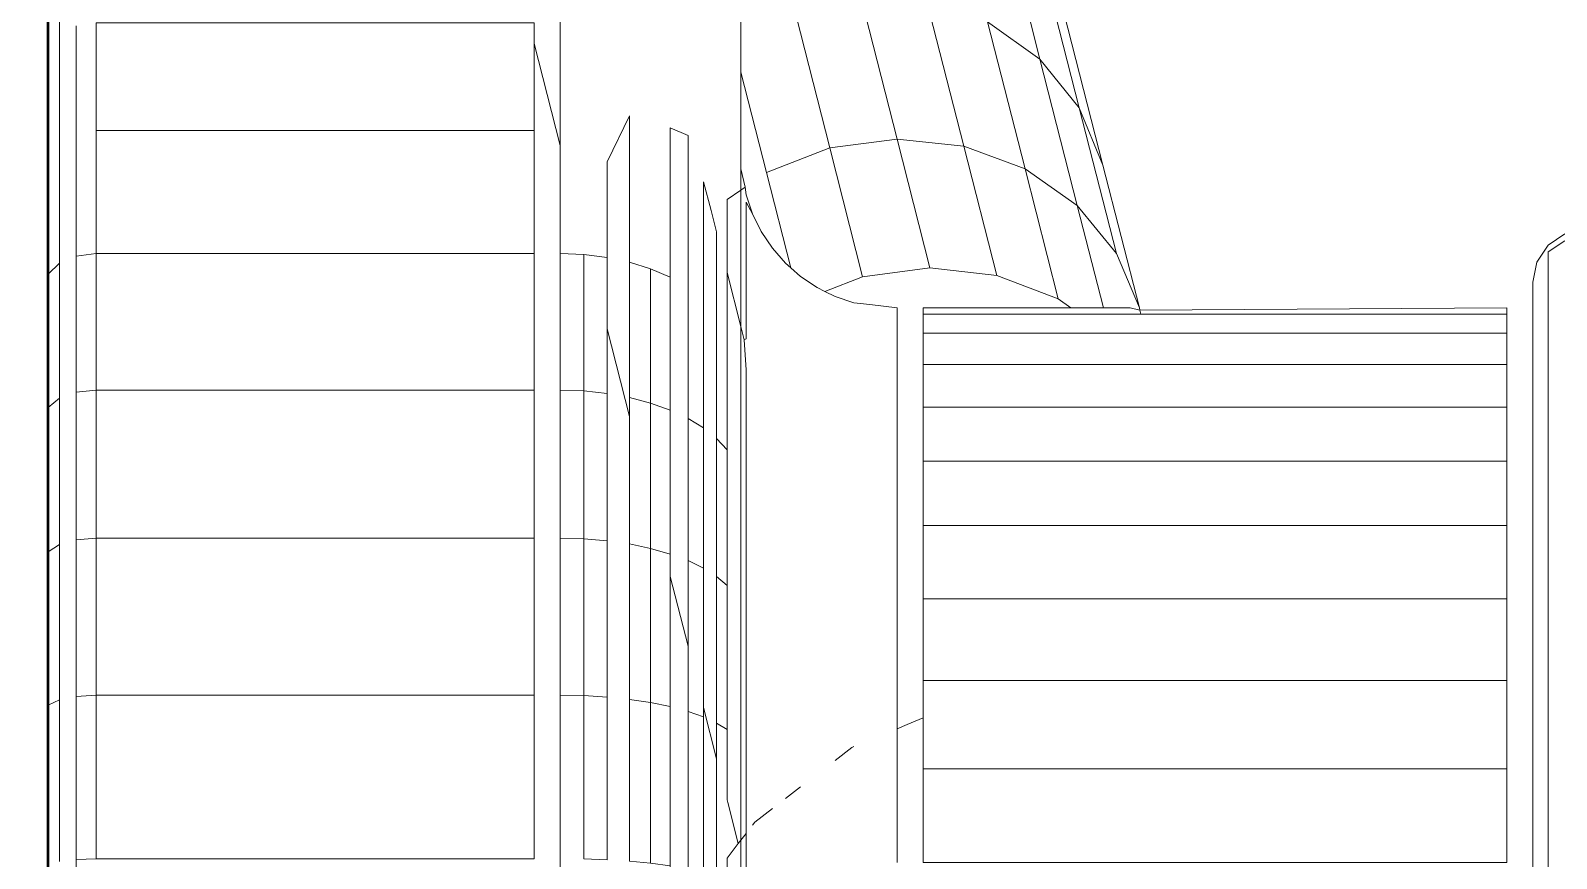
# Model space of a CAD drawing. Header units: millimetres. Extents: x 81693 to 98868, y 6565 to 11437.
# Drawn here: x 95036.057 to 95038.009, y 10039.834 to 10040.893 of the extents above; entities that cross this region are included whole.
import ezdxf

# ---------------------------------------------------------------- set-up
doc = ezdxf.new("R2010")
doc.units = ezdxf.units.MM
doc.layers.add('Moveis', color=1, linetype='Continuous', lineweight=9)
doc.layers.add('Parede Baixa', color=5, linetype='Continuous', lineweight=50)
doc.layers.add('Piso', color=55, linetype='Continuous')

# ---------------------------------------------------------------- blocks, each defined once
blk = doc.blocks.new('o')
at = {"layer": 'Moveis'}
for p, q in [((12553.032, 3257.1479), (12553.032, 3251.9879)), ((12553.3786, 3255.2505), (12553.3786, 3254.0492)), ((12554.8986, 3252.9781), (12554.8986, 3254.39)), ((12554.9279, 3254.2567), (12554.9279, 3254.0547)), ((12553.3321, 3254.1169), (12553.3321, 3253.8928)), ((12552.0706, 3253.7797), (12552.0706, 3254.0899)), ((12552.103, 3253.773), (12552.103, 3254.0859)), ((12552.982, 3253.7706), (12552.982, 3254.0844)), ((12553.3522, 3254.0836), (12553.3737, 3254.0556)), ((12553.6786, 3253.9122), (12553.6786, 3254.092)), ((12553.7286, 3253.9122), (12553.7286, 3254.092)), ((12554.8486, 3253.9122), (12554.8486, 3254.092)), ((12553.3737, 3254.0556), (12553.3535, 3253.9767)), ((12553.3737, 3254.0556), (12553.3786, 3254.0492)), ((12553.3786, 3254.0492), (12553.3885, 3254.0362)), ((12553.3786, 3254.0492), (12553.3786, 3253.0635)), ((12554.9279, 3254.0547), (12554.9279, 3253.8608)), ((12553.4009, 3254.0201), (12553.4055, 3254.0141)), ((12553.4055, 3254.0141), (12553.4391, 3253.9883)), ((12553.3535, 3253.9767), (12553.3522, 3253.9714)), ((12553.4644, 3253.9689), (12553.4932, 3253.9468)), ((12553.5594, 3253.896), (12553.5917, 3253.8712)), ((12553.6786, 3253.8352), (12553.6786, 3253.9122)), ((12553.7286, 3253.8145), (12553.7286, 3253.9122)), ((12554.8486, 3253.7427), (12554.8486, 3253.9122)), ((12553.3321, 3253.8928), (12553.3069, 3253.7941)), ((12553.5917, 3253.8712), (12553.5957, 3253.8695)), ((12553.6786, 3253.8352), (12553.6979, 3253.8272)), ((12553.6786, 3253.7515), (12553.6786, 3253.8352)), ((12554.9279, 3253.8608), (12554.9279, 3253.6781)), ((12553.6979, 3253.8272), (12553.7286, 3253.8145)), ((12553.7286, 3253.8145), (12553.7286, 3253.7615)), ((12552.0706, 3253.4819), (12552.0706, 3253.7797)), ((12552.103, 3253.4726), (12552.103, 3253.773)), ((12552.982, 3253.4694), (12552.982, 3253.7706)), ((12553.6786, 3253.7427), (12553.6786, 3253.7515)), ((12553.7286, 3253.7615), (12553.7286, 3253.7427)), ((12553.6786, 3253.6093), (12553.6786, 3253.7427)), ((12553.7286, 3253.5896), (12553.7286, 3253.7427)), ((12554.8486, 3253.5862), (12554.8486, 3253.7427)), ((12553.243, 3253.5433), (12553.2771, 3253.6769)), ((12554.9279, 3253.6781), (12554.9279, 3253.5093)), ((12553.6786, 3253.5862), (12553.6786, 3253.6093)), ((12553.6786, 3253.4453), (12553.6786, 3253.5862)), ((12553.7286, 3253.5862), (12553.7286, 3253.5896)), ((12553.7286, 3253.4453), (12553.7286, 3253.5862)), ((12554.8486, 3253.4453), (12554.8486, 3253.5862)), ((12554.9279, 3253.5093), (12554.9279, 3253.3573)), ((12552.0706, 3253.2012), (12552.0706, 3253.4819)), ((12552.103, 3253.1895), (12552.103, 3253.4726)), ((12552.982, 3253.1854), (12552.982, 3253.4694)), ((12553.6786, 3253.4119), (12553.6786, 3253.4453)), ((12553.7286, 3253.424), (12553.7286, 3253.4453)), ((12554.8486, 3253.322), (12554.8486, 3253.4453)), ((12553.6786, 3253.322), (12553.6786, 3253.4119)), ((12553.7286, 3253.3943), (12553.7286, 3253.424)), ((12553.7286, 3253.322), (12553.7286, 3253.3943)), ((12554.9279, 3253.3573), (12554.9279, 3253.2244)), ((12553.6786, 3253.2281), (12553.6786, 3253.322)), ((12553.7286, 3253.2184), (12553.7286, 3253.322)), ((12554.8486, 3253.2184), (12554.8486, 3253.322)), ((12553.1217, 3253.0679), (12553.1646, 3253.2362)), ((12553.6786, 3253.2184), (12553.6786, 3253.2281)), ((12554.9279, 3253.2244), (12554.9279, 3253.1126)), ((12552.0706, 3252.942), (12552.0706, 3253.2012)), ((12553.6786, 3253.1918), (12553.6786, 3253.2184)), ((12553.6786, 3253.136), (12553.6786, 3253.1918)), ((12553.7286, 3253.1853), (12553.7286, 3253.2184)), ((12554.8486, 3253.136), (12554.8486, 3253.2184)), ((12552.103, 3252.9282), (12552.103, 3253.1895)), ((12552.982, 3252.9233), (12552.982, 3253.1854)), ((12553.7286, 3253.136), (12553.7286, 3253.1853)), ((12553.6786, 3253.0763), (12553.6786, 3253.136)), ((12553.7286, 3253.0763), (12553.7286, 3253.136)), ((12554.8486, 3253.0763), (12554.8486, 3253.136)), ((12554.9279, 3253.1126), (12554.9279, 3253.0238)), ((12553.6786, 3253.04), (12553.6786, 3253.0763)), ((12553.7286, 3253.04), (12553.7286, 3253.0763)), ((12554.8486, 3253.04), (12554.8486, 3253.0763)), ((12553.3786, 3252.8016), (12553.3786, 3253.0635)), ((12553.5957, 3253.0179), (12553.5594, 3253.0056)), ((12553.6259, 3253.0215), (12553.5957, 3253.0179)), ((12553.6786, 3253.0279), (12553.6259, 3253.0215)), ((12553.6786, 3253.0279), (12553.6786, 3253.04)), ((12553.7286, 3253.0279), (12553.7286, 3253.04)), ((12553.761, 3253.0279), (12553.7286, 3253.0279)), ((12553.8855, 3253.0279), (12553.761, 3253.0279)), ((12553.9924, 3253.0279), (12553.8855, 3253.0279)), ((12554.0122, 3253.0279), (12553.9924, 3253.0279)), ((12554.0744, 3253.0279), (12554.0122, 3253.0279)), ((12554.1435, 3253.0279), (12554.0735, 3252.7536)), ((12554.1259, 3253.0279), (12554.0744, 3253.0279)), ((12554.1445, 3253.0318), (12554.1259, 3253.0279)), ((12554.1435, 3253.0279), (12554.1445, 3253.0318)), ((12554.1466, 3253.04), (12554.1445, 3253.0318)), ((12554.8486, 3253.0279), (12554.1445, 3253.0318)), ((12554.8486, 3253.0279), (12554.8486, 3253.04)), ((12554.9279, 3253.0238), (12554.9279, 3252.9594)), ((12553.525, 3252.9886), (12553.4932, 3252.9673)), ((12553.54, 3252.996), (12553.525, 3252.9886)), ((12553.5594, 3253.0056), (12553.54, 3252.996)), ((12552.0489, 3252.9627), (12552.0706, 3252.942)), ((12553.4932, 3252.9673), (12553.4743, 3252.9508)), ((12554.8986, 3252.9781), (12554.9062, 3252.9397)), ((12554.9279, 3252.9594), (12554.9279, 3252.9203)), ((12552.0706, 3252.7085), (12552.0706, 3252.942)), ((12552.103, 3252.6927), (12552.103, 3252.9282)), ((12553.4644, 3252.9421), (12553.4391, 3252.9133)), ((12553.4743, 3252.9508), (12553.4644, 3252.9421)), ((12554.9062, 3252.9397), (12554.9279, 3252.9072)), ((12552.982, 3252.6871), (12552.982, 3252.9233)), ((12553.032, 3252.9233), (12553.0772, 3252.9252)), ((12553.4391, 3252.9133), (12553.4178, 3252.8814)), ((12554.9279, 3252.9072), (12554.9603, 3252.8855)), ((12553.4178, 3252.8814), (12553.4009, 3252.847)), ((12553.4009, 3252.847), (12553.3885, 3252.8107)), ((12553.3885, 3252.8107), (12553.3866, 3252.796)), ((12553.3786, 3252.761), (12553.3786, 3252.8016)), ((12553.3866, 3252.796), (12553.3786, 3252.761)), ((12553.3786, 3252.761), (12553.3786, 3252.5756)), ((12553.9478, 3252.2607), (12554.0735, 3252.7536)), ((12552.0706, 3252.5044), (12552.0706, 3252.7085)), ((12553.032, 3252.7164), (12552.982, 3252.5204)), ((12553.2771, 3252.6972), (12553.243, 3252.6824)), ((12552.103, 3252.4868), (12552.103, 3252.6927)), ((12552.982, 3252.5204), (12552.982, 3252.6871)), ((12553.3786, 3252.4756), (12553.3786, 3252.5756)), ((12552.982, 3252.4806), (12552.982, 3252.5204)), ((12552.0706, 3252.3327), (12552.0706, 3252.5044))]:
    blk.add_line(p, q, dxfattribs=at)
for points, invisible_edges in [([(12552.982, 3254.0844), (12553.032, 3257.1479), (12552.982, 3253.7706)], 3), ([(12552.982, 3254.0844), (12553.032, 3257.1479), (12552.982, 3253.7706)], 3), ([(12552.982, 3254.0844), (12553.032, 3257.1479), (12552.982, 3253.7706)], 3), ([(12552.982, 3254.0844), (12553.032, 3257.1479), (12552.982, 3253.7706)], 3), ([(12552.982, 3254.0844), (12553.032, 3257.1479), (12552.982, 3253.7706)], 3), ([(12552.0706, 3253.7797), (12552.103, 3257.1402), (12552.0706, 3253.4819)], 3), ([(12553.1217, 3254.0866), (12553.1217, 3257.0554), (12553.1217, 3253.7743)], 3), ([(12553.1217, 3253.7743), (12553.1217, 3257.0554), (12553.1217, 3253.4744)], 3), ([(12552.103, 3255.3628), (12552.103, 3253.1895), (12552.103, 3255.6631)], 3), ([(12552.103, 3253.1895), (12552.103, 3255.3628), (12552.103, 3253.4726)], 3), ([(12552.103, 3253.4726), (12552.103, 3255.3628), (12552.103, 3255.0499)], 13), ([(12553.3737, 3254.0556), (12553.3786, 3255.2505), (12553.3786, 3254.0492)], 1), ([(12553.3885, 3255.2635), (12553.3786, 3254.0492), (12553.3786, 3255.2505)], 1), ([(12552.103, 3253.4726), (12552.103, 3255.0499), (12552.103, 3254.7294)], 13), ([(12552.0706, 3254.0899), (12552.0706, 3254.728), (12552.0706, 3253.7797)], 3), ([(12552.103, 3253.4726), (12552.103, 3254.7294), (12552.103, 3254.4064)], 13), ([(12554.9279, 3254.5543), (12554.9279, 3253.1126), (12554.9098, 3254.4171)], 3), ([(12554.9279, 3253.1126), (12554.9279, 3254.5543), (12554.9279, 3253.2244)], 3), ([(12554.9279, 3253.2244), (12554.9279, 3254.5543), (12554.9279, 3254.4636)], 13), ([(12553.3786, 3254.0492), (12553.3885, 3254.4575), (12553.3885, 3254.0362)], 3), ([(12553.3885, 3254.0362), (12553.3885, 3254.4575), (12553.3885, 3254.2386)], 1), ([(12554.9279, 3253.2244), (12554.9279, 3254.4636), (12554.9279, 3254.2567)], 13), ([(12552.103, 3253.4726), (12552.103, 3254.4064), (12552.103, 3254.0859)], 13), ([(12553.3522, 3254.4193), (12553.3522, 3254.0836), (12553.3522, 3254.1245)], 1), ([(12553.3522, 3254.0836), (12553.3522, 3254.4193), (12553.3737, 3254.0556)], 3), ([(12554.9062, 3252.9397), (12554.8986, 3254.39), (12554.9098, 3254.4171)], 13), ([(12554.9062, 3252.9397), (12554.9098, 3254.4171), (12554.9279, 3252.9072)], 3), ([(12554.8486, 3254.092), (12554.8986, 3254.39), (12554.8486, 3253.9122)], 3), ([(12554.8486, 3253.9122), (12554.8986, 3254.39), (12554.8986, 3252.9781)], 13), ([(12554.8486, 3254.092), (12554.8986, 3254.39), (12554.8486, 3253.9122)], 3), ([(12554.8486, 3253.9122), (12554.8986, 3254.39), (12554.8986, 3252.9781)], 13), ([(12554.8486, 3254.092), (12554.8986, 3254.39), (12554.8486, 3253.9122)], 3), ([(12554.8486, 3253.9122), (12554.8986, 3254.39), (12554.8986, 3252.9781)], 13), ([(12554.8486, 3254.092), (12554.8986, 3254.39), (12554.8486, 3253.9122)], 3), ([(12554.8486, 3253.9122), (12554.8986, 3254.39), (12554.8986, 3252.9781)], 13), ([(12554.8486, 3254.092), (12554.8986, 3254.39), (12554.8486, 3253.9122)], 3), ([(12554.8486, 3253.9122), (12554.8986, 3254.39), (12554.8986, 3252.9781)], 13), ([(12554.8986, 3254.39), (12554.9062, 3252.9397), (12554.8986, 3252.9781)], 1), ([(12553.243, 3254.2477), (12553.243, 3253.7927), (12553.243, 3254.0979)], 1), ([(12553.243, 3253.7927), (12553.243, 3254.2477), (12553.2626, 3254.2003)], 13), ([(12554.9279, 3254.0547), (12554.9279, 3253.8608), (12554.9279, 3254.2567)], 2), ([(12553.3069, 3254.1098), (12553.2771, 3253.802), (12553.2771, 3254.1035)], 1), ([(12553.2771, 3253.802), (12553.3069, 3254.1098), (12553.3069, 3253.8125)], 1), ([(12553.2771, 3253.6769), (12553.2771, 3254.1035), (12553.2771, 3253.802)], 1), ([(12553.3069, 3254.1098), (12553.3321, 3254.1169), (12553.3069, 3253.8125)], 3), ([(12553.3069, 3253.8125), (12553.3321, 3254.1169), (12553.3069, 3253.7941)], 3), ([(12553.3069, 3253.7941), (12553.3321, 3254.1169), (12553.3321, 3253.8928)], 1), ([(12552.0489, 3253.7897), (12552.0706, 3254.0899), (12552.0706, 3253.7797)], 1), ([(12552.1413, 3254.0844), (12552.103, 3253.773), (12552.103, 3254.0859)], 1), ([(12552.103, 3253.4726), (12552.103, 3254.0859), (12552.103, 3253.773)], 1), ([(12552.103, 3253.773), (12552.1413, 3254.0844), (12552.1413, 3253.7706)], 1), ([(12552.982, 3254.0844), (12552.1413, 3253.7706), (12552.1413, 3254.0844)], 1), ([(12552.1413, 3253.7706), (12552.982, 3254.0844), (12552.982, 3253.7706)], 1), ([(12553.032, 3253.7706), (12553.0772, 3254.085), (12553.0772, 3253.7715)], 1), ([(12553.1217, 3254.0866), (12553.0772, 3253.7715), (12553.0772, 3254.085)], 1), ([(12553.0772, 3253.7715), (12553.1217, 3254.0866), (12553.1217, 3253.7743)], 1), ([(12553.2053, 3254.0931), (12553.1646, 3253.7788), (12553.1646, 3254.0894)], 1), ([(12553.1646, 3253.7788), (12553.2053, 3254.0931), (12553.2053, 3253.785)], 1), ([(12553.1646, 3254.0894), (12553.1646, 3253.4806), (12553.1646, 3253.2362)], 13), ([(12553.1646, 3253.4806), (12553.1646, 3254.0894), (12553.1646, 3253.7788)], 1), ([(12553.243, 3254.0979), (12553.2053, 3253.785), (12553.2053, 3254.0931)], 1), ([(12553.2053, 3253.785), (12553.243, 3254.0979), (12553.243, 3253.7927)], 1), ([(12554.8486, 3254.092), (12553.7286, 3253.9122), (12553.7286, 3254.092)], 1), ([(12553.7286, 3253.9122), (12554.8486, 3254.092), (12554.8486, 3253.9122)], 1), ([(12553.3786, 3253.0635), (12553.3535, 3253.9767), (12553.3737, 3254.0556)], 13), ([(12553.3786, 3253.0635), (12553.3737, 3254.0556), (12553.3786, 3254.0492)], 1), ([(12553.3786, 3254.0492), (12553.3851, 3253.0892), (12553.3786, 3253.0635)], 1), ([(12553.3851, 3253.0892), (12553.3786, 3254.0492), (12553.3885, 3254.0362)], 13), ([(12553.3851, 3253.0892), (12553.3885, 3254.0362), (12553.3885, 3253.1463)], 3), ([(12553.3885, 3253.4478), (12553.3885, 3254.0362), (12553.3885, 3254.0249)], 13), ([(12553.3885, 3253.4478), (12553.3885, 3254.0249), (12553.3885, 3253.8197)], 13), ([(12553.3535, 3253.9767), (12553.3522, 3253.8367), (12553.3522, 3253.9714)], 1), ([(12553.3522, 3253.8367), (12553.3535, 3253.9767), (12553.3522, 3253.5605)], 3), ([(12553.3522, 3253.5605), (12553.3535, 3253.9767), (12553.3522, 3253.3001)], 3), ([(12554.8486, 3253.9122), (12553.7286, 3253.8145), (12553.7286, 3253.9122)], 1), ([(12553.7286, 3253.8145), (12554.8486, 3253.9122), (12553.7286, 3253.7615)], 3), ([(12553.7286, 3253.7615), (12554.8486, 3253.9122), (12553.7286, 3253.7427)], 3), ([(12553.7286, 3253.7427), (12554.8486, 3253.9122), (12554.8486, 3253.7427)], 1), ([(12554.8486, 3253.4453), (12554.8486, 3253.7427), (12554.8486, 3253.9122)], 13), ([(12554.8486, 3253.4453), (12554.8486, 3253.7427), (12554.8486, 3253.9122)], 13), ([(12554.8486, 3253.4453), (12554.8486, 3253.7427), (12554.8486, 3253.9122)], 13), ([(12554.8486, 3253.4453), (12554.8486, 3253.7427), (12554.8486, 3253.9122)], 13), ([(12554.8486, 3253.4453), (12554.8486, 3253.7427), (12554.8486, 3253.9122)], 13), ([(12553.3321, 3253.8928), (12553.3069, 3253.5271), (12553.3069, 3253.7941)], 1), ([(12553.3069, 3253.5271), (12553.3321, 3253.8928), (12553.3069, 3253.2581)], 3), ([(12553.3321, 3253.0338), (12553.3321, 3253.8928), (12553.3321, 3253.2783)], 3), ([(12553.3321, 3253.2783), (12553.3321, 3253.8928), (12553.3321, 3253.5431)], 3), ([(12553.3321, 3253.5431), (12553.3321, 3253.8928), (12553.3321, 3253.8242)], 1), ([(12553.3522, 3253.8367), (12553.3321, 3253.5431), (12553.3321, 3253.8242)], 1), ([(12553.3321, 3253.5431), (12553.3522, 3253.8367), (12553.3522, 3253.5605)], 1), ([(12554.9279, 3253.2244), (12554.9279, 3253.8608), (12554.9279, 3253.6781)], 13), ([(12553.3069, 3253.5271), (12553.2771, 3253.802), (12553.3069, 3253.8125)], 13), ([(12553.3069, 3253.5271), (12553.3069, 3253.8125), (12553.3069, 3253.7941)], 1), ([(12553.3885, 3253.4478), (12553.3885, 3253.8197), (12553.3885, 3253.6264)], 1), ([(12552.0489, 3253.4957), (12552.0706, 3253.7797), (12552.0706, 3253.4819)], 1), ([(12553.2053, 3253.785), (12553.1646, 3253.4806), (12553.1646, 3253.7788)], 1), ([(12553.1646, 3253.4806), (12553.2053, 3253.785), (12553.2053, 3253.4891)], 1), ([(12553.243, 3253.7927), (12553.2053, 3253.4891), (12553.2053, 3253.785)], 1), ([(12553.2053, 3253.4891), (12553.243, 3253.7927), (12553.243, 3253.5433)], 13), ([(12553.243, 3253.7927), (12553.2771, 3253.6769), (12553.243, 3253.5433)], 1), ([(12553.3069, 3253.5271), (12553.2771, 3253.6769), (12553.2771, 3253.802)], 13), ([(12552.1413, 3253.7706), (12552.103, 3253.4726), (12552.103, 3253.773)], 1), ([(12552.103, 3253.4726), (12552.1413, 3253.7706), (12552.1413, 3253.4694)], 1), ([(12552.1413, 3253.7706), (12552.982, 3253.4694), (12552.1413, 3253.4694)], 1), ([(12552.982, 3253.4694), (12552.1413, 3253.7706), (12552.982, 3253.7706)], 1), ([(12552.982, 3252.5204), (12552.982, 3253.4694), (12552.982, 3253.7706)], 13), ([(12552.982, 3252.5204), (12552.982, 3253.7706), (12553.032, 3252.7164)], 3), ([(12552.982, 3252.5204), (12552.982, 3253.4694), (12552.982, 3253.7706)], 13), ([(12552.982, 3252.5204), (12552.982, 3253.7706), (12553.032, 3252.7164)], 3), ([(12552.982, 3252.5204), (12552.982, 3253.4694), (12552.982, 3253.7706)], 13), ([(12552.982, 3252.5204), (12552.982, 3253.7706), (12553.032, 3252.7164)], 3), ([(12552.982, 3252.5204), (12552.982, 3253.4694), (12552.982, 3253.7706)], 13), ([(12552.982, 3252.5204), (12552.982, 3253.7706), (12553.032, 3252.7164)], 3), ([(12552.982, 3252.5204), (12552.982, 3253.4694), (12552.982, 3253.7706)], 13), ([(12552.982, 3252.5204), (12552.982, 3253.7706), (12553.032, 3252.7164)], 3), ([(12553.032, 3253.4694), (12553.0772, 3253.7715), (12553.0772, 3253.4706)], 1), ([(12553.1217, 3253.4744), (12553.0772, 3253.7715), (12553.1217, 3253.7743)], 1), ([(12553.0772, 3253.7715), (12553.1217, 3253.4744), (12553.0772, 3253.4706)], 1), ([(12554.8486, 3253.7427), (12553.7286, 3253.5896), (12553.7286, 3253.7427)], 1), ([(12553.7286, 3253.5896), (12554.8486, 3253.7427), (12553.7286, 3253.5862)], 3), ([(12553.7286, 3253.5862), (12554.8486, 3253.7427), (12554.8486, 3253.5862)], 1), ([(12554.8486, 3253.7427), (12554.8486, 3253.4453), (12554.8486, 3253.5862)], 1), ([(12554.8486, 3253.7427), (12554.8486, 3253.4453), (12554.8486, 3253.5862)], 1), ([(12554.8486, 3253.7427), (12554.8486, 3253.4453), (12554.8486, 3253.5862)], 1), ([(12554.8486, 3253.7427), (12554.8486, 3253.4453), (12554.8486, 3253.5862)], 1), ([(12554.8486, 3253.7427), (12554.8486, 3253.4453), (12554.8486, 3253.5862)], 1), ([(12553.243, 3253.2238), (12553.243, 3253.5433), (12553.2771, 3253.6769)], 13), ([(12553.243, 3253.2238), (12553.2771, 3253.6769), (12553.2771, 3253.5126)], 13), ([(12553.2771, 3253.6769), (12553.3069, 3253.5271), (12553.2771, 3253.5126)], 1), ([(12554.9279, 3253.2244), (12554.9279, 3253.6781), (12554.9279, 3253.5093)], 13), ([(12553.7286, 3253.5862), (12554.8486, 3253.4453), (12553.7286, 3253.4453)], 1), ([(12554.8486, 3253.4453), (12553.7286, 3253.5862), (12554.8486, 3253.5862)], 1), ([(12553.2053, 3253.4891), (12553.243, 3253.5433), (12553.243, 3253.4999)], 1), ([(12553.243, 3253.5433), (12553.243, 3253.2238), (12553.243, 3253.4999)], 1), ([(12553.3522, 3253.3001), (12553.3321, 3253.5431), (12553.3522, 3253.5605)], 1), ([(12553.3321, 3253.5431), (12553.3522, 3253.3001), (12553.3321, 3253.2783)], 1), ([(12553.3069, 3253.5271), (12553.2771, 3253.2398), (12553.2771, 3253.5126)], 1), ([(12553.2771, 3253.2398), (12553.3069, 3253.5271), (12553.3069, 3253.2581)], 1), ([(12552.0706, 3253.2012), (12552.0489, 3253.4957), (12552.0706, 3253.4819)], 1), ([(12553.2053, 3253.2103), (12553.1646, 3253.4806), (12553.2053, 3253.4891)], 1), ([(12553.243, 3253.2238), (12553.2053, 3253.4891), (12553.243, 3253.4999)], 1), ([(12553.2053, 3253.4891), (12553.243, 3253.2238), (12553.2053, 3253.2103)], 1), ([(12553.2771, 3253.2398), (12553.2771, 3252.988), (12553.2771, 3253.5126)], 2), ([(12554.9279, 3253.2244), (12554.9279, 3253.5093), (12554.9279, 3253.3573)], 1), ([(12552.0706, 3253.4819), (12552.0706, 3252.942), (12552.0706, 3253.2012)], 1), ([(12552.0706, 3252.5044), (12552.0706, 3253.4819), (12552.0706, 3252.3327)], 3), ([(12552.0706, 3252.3327), (12552.0706, 3253.4819), (12552.0706, 3252.1963)], 3), ([(12552.0706, 3252.1963), (12552.0706, 3253.4819), (12552.0706, 3252.0974)], 3), ([(12552.0706, 3252.0974), (12552.0706, 3253.4819), (12552.0706, 3252.0373)], 3), ([(12552.0706, 3252.0172), (12552.0706, 3253.4819), (12552.103, 3251.9955)], 3), ([(12552.103, 3253.4726), (12552.1413, 3253.1854), (12552.103, 3253.1895)], 1), ([(12552.1413, 3253.1854), (12552.103, 3253.4726), (12552.1413, 3253.4694)], 1), ([(12552.1413, 3253.4694), (12552.982, 3253.1854), (12552.1413, 3253.1854)], 1), ([(12552.982, 3253.1854), (12552.1413, 3253.4694), (12552.982, 3253.4694)], 1), ([(12552.982, 3253.4694), (12552.982, 3252.9233), (12552.982, 3253.1854)], 1), ([(12552.982, 3253.4694), (12552.982, 3252.9233), (12552.982, 3253.1854)], 1), ([(12552.982, 3253.4694), (12552.982, 3252.9233), (12552.982, 3253.1854)], 1), ([(12552.982, 3253.4694), (12552.982, 3252.9233), (12552.982, 3253.1854)], 1), ([(12552.982, 3253.4694), (12552.982, 3252.9233), (12552.982, 3253.1854)], 1), ([(12553.0772, 3253.187), (12553.032, 3253.4694), (12553.0772, 3253.4706)], 1), ([(12553.1217, 3253.1918), (12553.0772, 3253.4706), (12553.1217, 3253.4744)], 1), ([(12553.0772, 3253.4706), (12553.1217, 3253.1918), (12553.0772, 3253.187)], 1), ([(12553.1646, 3253.2362), (12553.1217, 3253.1918), (12553.1217, 3253.4744)], 13), ([(12553.2053, 3253.2103), (12553.1646, 3253.2362), (12553.1646, 3253.4806)], 13), ([(12553.3885, 3253.1463), (12553.3885, 3253.4478), (12553.3885, 3253.287)], 1), ([(12554.8486, 3253.4453), (12553.7286, 3253.424), (12553.7286, 3253.4453)], 1), ([(12553.7286, 3253.424), (12554.8486, 3253.4453), (12553.7286, 3253.3943)], 3), ([(12553.7286, 3253.3943), (12554.8486, 3253.4453), (12553.7286, 3253.322)], 3), ([(12553.7286, 3253.322), (12554.8486, 3253.4453), (12554.8486, 3253.322)], 1), ([(12554.8486, 3253.4453), (12554.8486, 3253.2184), (12554.8486, 3253.322)], 1), ([(12554.8486, 3253.0763), (12554.8486, 3253.4453), (12554.8486, 3253.04)], 3), ([(12554.8486, 3253.4453), (12554.8486, 3253.2184), (12554.8486, 3253.322)], 1), ([(12554.8486, 3253.0763), (12554.8486, 3253.4453), (12554.8486, 3253.04)], 3), ([(12554.8486, 3253.4453), (12554.8486, 3253.2184), (12554.8486, 3253.322)], 1), ([(12554.8486, 3253.0763), (12554.8486, 3253.4453), (12554.8486, 3253.04)], 3), ([(12554.8486, 3253.4453), (12554.8486, 3253.2184), (12554.8486, 3253.322)], 1), ([(12554.8486, 3253.0763), (12554.8486, 3253.4453), (12554.8486, 3253.04)], 3), ([(12554.8486, 3253.4453), (12554.8486, 3253.2184), (12554.8486, 3253.322)], 1), ([(12554.8486, 3253.0763), (12554.8486, 3253.4453), (12554.8486, 3253.04)], 3), ([(12553.7286, 3253.322), (12554.8486, 3253.2184), (12553.7286, 3253.2184)], 1), ([(12554.8486, 3253.2184), (12553.7286, 3253.322), (12554.8486, 3253.322)], 1), ([(12553.3522, 3253.3001), (12553.3522, 3252.9601), (12553.3522, 3253.0597)], 1), ([(12553.3522, 3252.9601), (12553.3522, 3253.3001), (12553.3786, 3253.0635)], 3), ([(12553.3069, 3253.2581), (12553.3069, 3252.786), (12553.3069, 3253.0097)], 1), ([(12553.3069, 3252.786), (12553.3069, 3253.2581), (12553.3218, 3252.8409)], 3), ([(12553.1217, 3252.7474), (12553.1217, 3253.0679), (12553.1646, 3253.2362)], 13), ([(12553.1217, 3252.7474), (12553.1646, 3253.2362), (12553.1646, 3253.1996)], 13), ([(12553.1217, 3253.1918), (12553.1646, 3253.2362), (12553.1217, 3253.0679)], 1), ([(12553.1646, 3253.2362), (12553.2053, 3253.2103), (12553.1646, 3253.1996)], 1), ([(12553.243, 3253.2238), (12553.2053, 3252.9529), (12553.2053, 3253.2103)], 1), ([(12553.2053, 3252.9529), (12553.243, 3253.2238), (12553.243, 3252.969)], 1), ([(12553.243, 3253.2238), (12553.243, 3252.7393), (12553.243, 3252.969)], 1), ([(12553.243, 3252.7393), (12553.243, 3253.2238), (12553.243, 3252.6824)], 3), ([(12553.243, 3252.6824), (12553.243, 3253.2238), (12553.2771, 3252.6972)], 3), ([(12552.0706, 3252.942), (12552.0489, 3253.2186), (12552.0706, 3253.2012)], 1), ([(12553.1217, 3253.1918), (12553.0772, 3252.9252), (12553.0772, 3253.187)], 1), ([(12553.0772, 3252.9252), (12553.1217, 3253.1918), (12553.1217, 3253.0679)], 13), ([(12553.2053, 3253.2103), (12553.1646, 3252.9401), (12553.1646, 3253.1996)], 1), ([(12553.1646, 3252.9401), (12553.2053, 3253.2103), (12553.2053, 3252.9529)], 1), ([(12553.1646, 3252.7064), (12553.1646, 3253.1996), (12553.1646, 3252.9401)], 1), ([(12554.8486, 3253.2184), (12553.7286, 3253.1853), (12553.7286, 3253.2184)], 1), ([(12553.7286, 3253.1853), (12554.8486, 3253.2184), (12553.7286, 3253.136)], 3), ([(12553.7286, 3253.136), (12554.8486, 3253.2184), (12554.8486, 3253.136)], 1), ([(12554.8486, 3253.0763), (12554.8486, 3253.136), (12554.8486, 3253.2184)], 12), ([(12554.8486, 3253.0763), (12554.8486, 3253.136), (12554.8486, 3253.2184)], 12), ([(12554.8486, 3253.0763), (12554.8486, 3253.136), (12554.8486, 3253.2184)], 12), ([(12554.8486, 3253.0763), (12554.8486, 3253.136), (12554.8486, 3253.2184)], 12), ([(12554.8486, 3253.0763), (12554.8486, 3253.136), (12554.8486, 3253.2184)], 12), ([(12552.1413, 3253.1854), (12552.103, 3252.9282), (12552.103, 3253.1895)], 1), ([(12552.103, 3252.6927), (12552.103, 3253.1895), (12552.103, 3252.9282)], 1), ([(12552.103, 3252.9282), (12552.1413, 3253.1854), (12552.1413, 3252.9233)], 1), ([(12552.982, 3253.1854), (12552.1413, 3252.9233), (12552.1413, 3253.1854)], 1), ([(12552.1413, 3252.9233), (12552.982, 3253.1854), (12552.982, 3252.9233)], 1), ([(12553.0772, 3252.9252), (12553.032, 3253.1854), (12553.0772, 3253.187)], 1), ([(12553.7286, 3253.136), (12554.8486, 3253.0763), (12553.7286, 3253.0763)], 1), ([(12554.8486, 3253.0763), (12553.7286, 3253.136), (12554.8486, 3253.136)], 1), ([(12554.9279, 3252.9072), (12554.9279, 3253.1126), (12554.9279, 3253.0238)], 13), ([(12553.3851, 3253.0892), (12553.3786, 3252.8016), (12553.3786, 3253.0635)], 1), ([(12553.3786, 3252.8016), (12553.3851, 3253.0892), (12553.3866, 3252.796)], 3), ([(12553.3866, 3252.796), (12553.3851, 3253.0892), (12553.3885, 3253.0868)], 13), ([(12553.3866, 3252.796), (12553.3885, 3253.0868), (12553.3885, 3252.8107)], 3), ([(12553.3885, 3252.8107), (12553.3885, 3253.0868), (12553.3885, 3253.0281)], 13), ([(12554.8486, 3253.0763), (12553.7286, 3253.04), (12553.7286, 3253.0763)], 1), ([(12553.7286, 3253.04), (12554.8486, 3253.0763), (12553.7641, 3253.04)], 3), ([(12553.7641, 3253.04), (12554.8486, 3253.0763), (12553.8886, 3253.04)], 3), ([(12553.8886, 3253.04), (12554.8486, 3253.0763), (12553.9955, 3253.04)], 3), ([(12553.9955, 3253.04), (12554.8486, 3253.0763), (12554.0291, 3253.04)], 3), ([(12554.0291, 3253.04), (12554.8486, 3253.0763), (12554.0775, 3253.04)], 3), ([(12554.0775, 3253.04), (12554.8486, 3253.0763), (12554.129, 3253.04)], 3), ([(12554.129, 3253.04), (12554.8486, 3253.0763), (12554.1466, 3253.04)], 3), ([(12554.1466, 3253.04), (12554.8486, 3253.0763), (12554.8486, 3253.04)], 1), ([(12553.0772, 3252.9252), (12553.1217, 3253.0679), (12553.1217, 3252.9308)], 1), ([(12553.1217, 3253.0679), (12553.1217, 3252.7474), (12553.1217, 3252.9308)], 1), ([(12553.3786, 3253.0635), (12553.3522, 3252.8431), (12553.3522, 3252.9601)], 1), ([(12553.3522, 3252.8431), (12553.3786, 3253.0635), (12553.3522, 3252.8199)], 3), ([(12553.3522, 3252.8199), (12553.3786, 3253.0635), (12553.3786, 3252.8016)], 1), ([(12553.3321, 3252.8815), (12553.3218, 3252.8409), (12553.3321, 3253.0338)], 2), ([(12553.3885, 3252.9341), (12553.3885, 3252.8659), (12553.3885, 3253.0281)], 2), ([(12554.0242, 3252.8311), (12553.9879, 3253.0104), (12554.0122, 3253.0279)], 13), ([(12554.0242, 3252.8311), (12554.0122, 3253.0279), (12554.0744, 3253.0279)], 1), ([(12557.2274, 3250.7077), (12554.0735, 3252.7536), (12554.1435, 3253.0279)], 13), ([(12557.2274, 3250.7077), (12554.0735, 3252.7536), (12554.1435, 3253.0279)], 13), ([(12557.2274, 3250.7077), (12554.0735, 3252.7536), (12554.1435, 3253.0279)], 13), ([(12557.2274, 3250.7077), (12554.0735, 3252.7536), (12554.1435, 3253.0279)], 13), ([(12557.2274, 3250.7077), (12554.0735, 3252.7536), (12554.1435, 3253.0279)], 13), ([(12554.0735, 3252.7536), (12554.0993, 3252.9236), (12554.1435, 3253.0279)], 1), ([(12557.2274, 3250.7077), (12554.1435, 3253.0279), (12554.1445, 3253.0318)], 13), ([(12557.2274, 3250.7077), (12554.1435, 3253.0279), (12554.1445, 3253.0318)], 13), ([(12557.2274, 3250.7077), (12554.1435, 3253.0279), (12554.1445, 3253.0318)], 13), ([(12557.2274, 3250.7077), (12554.1435, 3253.0279), (12554.1445, 3253.0318)], 13), ([(12557.2274, 3250.7077), (12554.1435, 3253.0279), (12554.1445, 3253.0318)], 13), ([(12554.1466, 3253.04), (12554.8486, 3253.0279), (12554.1445, 3253.0318)], 1), ([(12554.9279, 3252.9072), (12554.1445, 3253.0318), (12554.9062, 3252.9397)], 3), ([(12554.9062, 3252.9397), (12554.1445, 3253.0318), (12554.8486, 3253.0279)], 13), ([(12554.9279, 3252.9072), (12554.1445, 3253.0318), (12554.9062, 3252.9397)], 3), ([(12554.9062, 3252.9397), (12554.1445, 3253.0318), (12554.8486, 3253.0279)], 13), ([(12554.9279, 3252.9072), (12554.1445, 3253.0318), (12554.9062, 3252.9397)], 3), ([(12554.9062, 3252.9397), (12554.1445, 3253.0318), (12554.8486, 3253.0279)], 13), ([(12554.9279, 3252.9072), (12554.1445, 3253.0318), (12554.9062, 3252.9397)], 3), ([(12554.9062, 3252.9397), (12554.1445, 3253.0318), (12554.8486, 3253.0279)], 13), ([(12554.9279, 3252.9072), (12554.1445, 3253.0318), (12554.9062, 3252.9397)], 3), ([(12554.9062, 3252.9397), (12554.1445, 3253.0318), (12554.8486, 3253.0279)], 13), ([(12554.8486, 3253.0279), (12554.1466, 3253.04), (12554.8486, 3253.04)], 1), ([(12554.9062, 3252.9397), (12554.8486, 3253.0279), (12554.8486, 3253.04)], 13), ([(12554.9062, 3252.9397), (12554.8486, 3253.04), (12554.8986, 3252.9781)], 3), ([(12554.9062, 3252.9397), (12554.8486, 3253.0279), (12554.8486, 3253.04)], 13), ([(12554.9062, 3252.9397), (12554.8486, 3253.04), (12554.8986, 3252.9781)], 3), ([(12554.9062, 3252.9397), (12554.8486, 3253.0279), (12554.8486, 3253.04)], 13), ([(12554.9062, 3252.9397), (12554.8486, 3253.04), (12554.8986, 3252.9781)], 3), ([(12554.9062, 3252.9397), (12554.8486, 3253.0279), (12554.8486, 3253.04)], 13), ([(12554.9062, 3252.9397), (12554.8486, 3253.04), (12554.8986, 3252.9781)], 3), ([(12554.9062, 3252.9397), (12554.8486, 3253.0279), (12554.8486, 3253.04)], 13), ([(12554.9062, 3252.9397), (12554.8486, 3253.04), (12554.8986, 3252.9781)], 3), ([(12554.9279, 3252.9594), (12554.9279, 3252.9203), (12554.9279, 3253.0238)], 2), ([(12553.2771, 3252.6972), (12553.2771, 3252.988), (12553.2771, 3252.7611)], 1), ([(12553.5492, 3252.7209), (12553.4932, 3252.9673), (12553.525, 3252.9886)], 13), ([(12553.5492, 3252.7209), (12553.525, 3252.9886), (12553.54, 3252.996)], 13), ([(12553.5492, 3252.7209), (12553.54, 3252.996), (12553.6122, 3252.968)], 1), ([(12553.9242, 3252.7608), (12553.8696, 3252.9656), (12553.9879, 3253.0104)], 1), ([(12553.9879, 3253.0104), (12554.0242, 3252.8311), (12553.9242, 3252.7608)], 1), ([(12553.5492, 3252.7209), (12553.4743, 3252.9508), (12553.4932, 3252.9673)], 13), ([(12553.6122, 3252.968), (12553.6783, 3252.7037), (12553.5492, 3252.7209)], 1), ([(12553.6783, 3252.7037), (12553.6122, 3252.968), (12553.7415, 3252.9511)], 1), ([(12553.8063, 3252.7173), (12553.7415, 3252.9511), (12553.8696, 3252.9656)], 1), ([(12553.8696, 3252.9656), (12553.9242, 3252.7608), (12553.8063, 3252.7173)], 1), ([(12552.0706, 3252.5044), (12552.0706, 3252.7085), (12552.0706, 3252.942)], 12), ([(12553.4743, 3252.9508), (12553.5492, 3252.7209), (12553.4276, 3252.7677)], 1), ([(12553.7415, 3252.9511), (12553.8063, 3252.7173), (12553.6783, 3252.7037)], 1), ([(12552.982, 3252.9233), (12552.1413, 3252.6871), (12552.1413, 3252.9233)], 1), ([(12552.1413, 3252.6871), (12552.982, 3252.9233), (12552.982, 3252.6871)], 1), ([(12552.982, 3252.9233), (12552.982, 3252.5204), (12552.982, 3252.6871)], 1), ([(12552.982, 3252.9233), (12552.982, 3252.5204), (12552.982, 3252.6871)], 1), ([(12552.982, 3252.9233), (12552.982, 3252.5204), (12552.982, 3252.6871)], 1), ([(12552.982, 3252.9233), (12552.982, 3252.5204), (12552.982, 3252.6871)], 1), ([(12552.982, 3252.9233), (12552.982, 3252.5204), (12552.982, 3252.6871)], 1), ([(12554.028, 3252.644), (12554.0242, 3252.8311), (12554.0993, 3252.9236)], 1), ([(12554.0993, 3252.9236), (12554.0735, 3252.7536), (12554.028, 3252.644)], 1), ([(12554.9279, 3252.9072), (12554.9279, 3252.9203), (12554.9603, 3252.8988)], 13), ([(12557.2274, 3250.7077), (12554.9279, 3252.9072), (12554.9603, 3252.8855)], 13), ([(12557.2274, 3250.7077), (12554.9279, 3252.9072), (12554.9603, 3252.8855)], 13), ([(12557.2274, 3250.7077), (12554.9279, 3252.9072), (12554.9603, 3252.8855)], 13), ([(12557.2274, 3250.7077), (12554.9279, 3252.9072), (12554.9603, 3252.8855)], 13), ([(12557.2274, 3250.7077), (12554.9279, 3252.9072), (12554.9603, 3252.8855)], 13), ([(12554.9279, 3252.9072), (12554.9603, 3252.8988), (12554.9603, 3252.8855)], 3), ([(12553.3885, 3252.8107), (12553.3885, 3252.8659), (12553.3885, 3252.8246)], 13), ([(12553.3885, 3252.8107), (12553.3885, 3252.8246), (12553.4009, 3252.847)], 1), ([(12553.9526, 3252.5504), (12553.9242, 3252.7608), (12554.0242, 3252.8311)], 1), ([(12554.0242, 3252.8311), (12554.028, 3252.644), (12553.9526, 3252.5504)], 1), ([(12553.4276, 3252.7677), (12553.3786, 3252.4756), (12553.3786, 3252.5756)], 1), ([(12553.3786, 3252.4756), (12553.4276, 3252.7677), (12553.4769, 3252.4376)], 3), ([(12553.4769, 3252.4376), (12553.4276, 3252.7677), (12553.5492, 3252.7209)], 1), ([(12553.8523, 3252.479), (12553.8063, 3252.7173), (12553.9242, 3252.7608)], 1), ([(12553.9242, 3252.7608), (12553.9526, 3252.5504), (12553.8523, 3252.479)], 1), ([(12557.2599, 3250.6861), (12553.9478, 3252.2607), (12554.0735, 3252.7536)], 13), ([(12557.2599, 3250.6861), (12553.9478, 3252.2607), (12554.0735, 3252.7536)], 13), ([(12557.2599, 3250.6861), (12553.9478, 3252.2607), (12554.0735, 3252.7536)], 13), ([(12557.2599, 3250.6861), (12553.9478, 3252.2607), (12554.0735, 3252.7536)], 13), ([(12557.2599, 3250.6861), (12553.9478, 3252.2607), (12554.0735, 3252.7536)], 13), ([(12553.9478, 3252.2607), (12554.028, 3252.644), (12554.0735, 3252.7536)], 1), ([(12557.2599, 3250.6861), (12554.0735, 3252.7536), (12557.2274, 3250.7077)], 3), ([(12557.2599, 3250.6861), (12554.0735, 3252.7536), (12557.2274, 3250.7077)], 3), ([(12557.2599, 3250.6861), (12554.0735, 3252.7536), (12557.2274, 3250.7077)], 3), ([(12557.2599, 3250.6861), (12554.0735, 3252.7536), (12557.2274, 3250.7077)], 3), ([(12557.2599, 3250.6861), (12554.0735, 3252.7536), (12557.2274, 3250.7077)], 3), ([(12553.1217, 3252.7474), (12553.1646, 3252.7064), (12553.1646, 3252.659)], 1), ([(12553.5492, 3252.7209), (12553.6061, 3252.4206), (12553.4769, 3252.4376)], 1), ([(12553.6061, 3252.4206), (12553.5492, 3252.7209), (12553.6783, 3252.7037)], 1), ([(12553.6783, 3252.7037), (12553.7342, 3252.4347), (12553.6061, 3252.4206)], 1), ([(12553.7342, 3252.4347), (12553.6783, 3252.7037), (12553.8063, 3252.7173)], 1), ([(12553.8063, 3252.7173), (12553.8523, 3252.479), (12553.7342, 3252.4347)], 1), ([(12552.103, 3251.9955), (12552.103, 3252.6927), (12552.103, 3252.4868)], 13), ([(12552.982, 3252.6871), (12552.1413, 3252.4806), (12552.1413, 3252.6871)], 1), ([(12552.1413, 3252.4806), (12552.982, 3252.6871), (12552.982, 3252.4806)], 3), ([(12552.982, 3252.4806), (12552.982, 3252.6871), (12552.982, 3252.5204)], 1), ([(12553.9001, 3252.1427), (12553.9526, 3252.5504), (12554.028, 3252.644)], 1), ([(12554.028, 3252.644), (12553.9478, 3252.2607), (12553.9001, 3252.1427)], 1), ([(12553.8227, 3252.0412), (12553.8523, 3252.479), (12553.9526, 3252.5504)], 1), ([(12553.9526, 3252.5504), (12553.9001, 3252.1427), (12553.8227, 3252.0412)], 1)]:
    blk.add_3dface(points, dxfattribs=dict(at, invisible_edges=invisible_edges))

msp = doc.modelspace()

# ---------------------------------------------------------------- hatches: boundary and pattern name
at = {"layer": 'Piso'}
h = msp.add_hatch(dxfattribs=at)
h.set_pattern_fill('ANSI37', color=256, scale=13.333333, angle=45)
h.set_pattern_definition([(90, (41725.17, 5949.27), (-42.333333, 2e-14), []), (180, (41725.17, 5949.27), (-2e-14, -42.333333), [])])
edge = h.paths.add_edge_path()
edge.add_line((95136.0791, 10144.7209), (95135.0791, 10144.7209))
edge.add_line((95135.0791, 10144.7209), (95135.0791, 10143.3876))
edge.add_line((95135.0791, 10143.3876), (95128.4125, 10143.3876))
edge.add_line((95128.4125, 10143.3876), (95128.4125, 10096.3876))
edge.add_line((95128.4125, 10096.3876), (95130.7458, 10096.3876))
edge.add_line((95130.7458, 10096.3876), (95130.7458, 10097.3876))
edge.add_arc((95131.4125, 10097.3876), 0.6667, 90, 180, ccw=False)
edge.add_line((95131.4125, 10098.0542), (95132.8363, 10098.0542))
edge.add_line((95132.8363, 10098.0542), (95132.7911, 10098.009))
edge.add_line((95132.7911, 10098.009), (95133.5101, 10097.29))
edge.add_line((95133.5101, 10097.29), (95133.7458, 10096.7209))
edge.add_arc((95133.7458, 10096.3876), 0.3333, 0, 90, ccw=False)
edge.add_line((95134.0791, 10096.3876), (95134.0791, 10094.7209))
edge.add_arc((95133.7458, 10094.7209), 0.3333, -90, 0, ccw=False)
edge.add_line((95133.7458, 10094.3876), (95133.5101, 10093.8185))
edge.add_line((95133.5101, 10093.8185), (95132.7458, 10093.0542))
edge.add_line((95132.7458, 10093.0542), (95131.4125, 10093.0542))
edge.add_arc((95131.4125, 10093.7209), 0.6667, 180, 270, ccw=False)
edge.add_line((95130.7458, 10093.7209), (95130.7458, 10094.7209))
edge.add_line((95130.7458, 10094.7209), (95128.4125, 10094.7209))
edge.add_line((95128.4125, 10094.7209), (95128.4125, 10092.0542))
edge.add_line((95128.4125, 10092.0542), (95126.4125, 10092.0542))
edge.add_arc((95126.4125, 10144.7209), 52.6667, 181.45068, 270, ccw=False)
edge.add_line((95073.7627, 10143.3876), (95067.0791, 10143.3876))
edge.add_line((95067.0791, 10143.3876), (95067.0791, 10144.7209))
edge.add_line((95067.0791, 10144.7209), (95066.0791, 10144.7209))
edge.add_line((95066.0791, 10144.7209), (95066.0791, 10084.7209))
edge.add_line((95066.0791, 10084.7209), (95036.0791, 10084.7209))
edge.add_line((95036.0791, 10084.7209), (95036.0791, 10083.9373))
edge.add_line((95036.0791, 10083.9373), (95038.7216, 10083.9373))
edge.add_line((95038.7216, 10083.9373), (95038.7216, 10083.9209))
edge.add_line((95038.7216, 10083.9209), (95038.7216, 10082.7985))
edge.add_line((95038.7216, 10082.7985), (95038.9155, 10082.6667))
edge.add_line((95038.9155, 10082.6667), (95039.0733, 10082.4759))
edge.add_line((95039.0733, 10082.4759), (95039.0995, 10082.4235))
edge.add_line((95039.0995, 10082.4235), (95039.1421, 10082.3566))
edge.add_line((95039.1421, 10082.3566), (95039.2339, 10082.0998))
edge.add_line((95039.2339, 10082.0998), (95039.2812, 10081.7717))
edge.add_line((95039.2812, 10081.7717), (95039.2686, 10081.7711))
edge.add_line((95039.2686, 10081.7711), (95039.2686, 10073.1241))
edge.add_line((95039.2686, 10073.1241), (95039.1937, 10072.8199))
edge.add_line((95039.1937, 10072.8199), (95039.115, 10072.663))
edge.add_line((95039.115, 10072.663), (95039.0915, 10072.6017))
edge.add_line((95039.0915, 10072.6017), (95038.9155, 10072.3889))
edge.add_line((95038.9155, 10072.3889), (95038.6981, 10072.2411))
edge.add_line((95038.6981, 10072.2411), (95038.5544, 10072.2058))
edge.add_line((95038.5544, 10072.2058), (95038.3706, 10072.1408))
edge.add_line((95038.3706, 10072.1408), (95038.3923, 10072.1541))
edge.add_line((95038.3923, 10072.1541), (95038.2423, 10072.2828))
edge.add_line((95038.2423, 10072.2828), (95038.192, 10072.5212))
edge.add_line((95038.192, 10072.5212), (95038.3151, 10072.747))
edge.add_line((95038.3151, 10072.747), (95038.398, 10072.7183))
edge.add_line((95038.398, 10072.7183), (95038.424, 10072.7207))
edge.add_line((95038.424, 10072.7207), (95038.448, 10072.7251))
edge.add_line((95038.448, 10072.7251), (95038.5004, 10072.7496))
edge.add_line((95038.5004, 10072.7496), (95038.5517, 10072.7852))
edge.add_line((95038.5517, 10072.7852), (95038.5613, 10072.7957))
edge.add_line((95038.5613, 10072.7957), (95038.6056, 10072.8493))
edge.add_line((95038.6056, 10072.8493), (95038.6444, 10072.9103))
edge.add_line((95038.6444, 10072.9103), (95038.6722, 10072.9642))
edge.add_line((95038.6722, 10072.9642), (95038.6771, 10072.9778))
edge.add_line((95038.6771, 10072.9778), (95038.7033, 10073.0512))
edge.add_line((95038.7033, 10073.0512), (95038.7235, 10073.1397))
edge.add_line((95038.7235, 10073.1397), (95038.7311, 10073.2035))
edge.add_line((95038.7311, 10073.2035), (95038.7354, 10073.2942))
edge.add_line((95038.7354, 10073.2942), (95038.7354, 10081.2706))
edge.add_line((95038.7354, 10081.2706), (95036.0791, 10081.2706))
edge.add_line((95036.0791, 10081.2706), (95036.0791, 10061.3277))
edge.add_line((95036.0791, 10061.3277), (95036.2349, 10061.5307))
edge.add_line((95036.2349, 10061.5307), (95036.4137, 10061.5542))
edge.add_line((95036.4137, 10061.5542), (95037.7889, 10061.5542))
edge.add_line((95037.7889, 10061.5542), (95037.9902, 10061.3998))
edge.add_line((95037.9902, 10061.3998), (95038.0137, 10061.2209))
edge.add_line((95038.0137, 10061.2209), (95038.0137, 10060.5993))
edge.add_line((95038.0137, 10060.5993), (95039.1637, 10060.5993))
edge.add_line((95039.1637, 10060.5993), (95039.345, 10060.5993))
edge.add_line((95039.345, 10060.5993), (95039.345, 10059.3876))
edge.add_line((95039.345, 10059.3876), (95040.6804, 10059.3876))
edge.add_line((95040.6804, 10059.3876), (95040.6804, 10070.2433))
edge.add_line((95040.6804, 10070.2433), (95067.3117, 10070.2433))
edge.add_line((95067.3117, 10070.2433), (95067.5038, 10070.2295))
edge.add_line((95067.5038, 10070.2295), (95068.6954, 10070.1603))
edge.add_line((95068.6954, 10070.1603), (95070.0511, 10069.8714))
edge.add_line((95070.0511, 10069.8714), (95071.3485, 10069.3831))
edge.add_line((95071.3485, 10069.3831), (95072.5583, 10068.7064))
edge.add_line((95072.5583, 10068.7064), (95073.6533, 10067.8564))
edge.add_line((95073.6533, 10067.8564), (95074.609, 10066.8523))
edge.add_line((95074.609, 10066.8523), (95075.4039, 10065.7166))
edge.add_line((95075.4039, 10065.7166), (95076.02, 10064.4749))
edge.add_line((95076.02, 10064.4749), (95076.4437, 10063.155))
edge.add_line((95076.4437, 10063.155), (95076.6652, 10061.7866))
edge.add_line((95076.6652, 10061.7866), (95076.7603, 10060.3999))
edge.add_line((95076.7603, 10060.3999), (95076.8078, 10059.0108))
edge.add_line((95076.8078, 10059.0108), (95076.8137, 10058.3158))
edge.add_line((95076.8137, 10058.3158), (95076.8106, 10057.6692))
edge.add_line((95076.8106, 10057.6692), (95136.0791, 10057.6692))
edge.add_line((95136.0791, 10057.6692), (95136.0791, 10144.7209))
h.paths.add_polyline_path([(95039.2625, 10081.9016), (95039.2339, 10082.0998), (95039.2122, 10082.1605), (95039.2593, 10081.9692)], flags=17)
edge = h.paths.add_edge_path(flags=17)
edge.add_line((95126.4125, 10144.7209), (95073.7458, 10144.7209))
edge.add_arc((95126.4125, 10144.7209), 52.6667, 180, 270)
edge.add_line((95126.4125, 10092.0542), (95126.4125, 10094.7209))
edge.add_line((95126.4125, 10094.7209), (95124.0791, 10094.7209))
edge.add_line((95124.0791, 10094.7209), (95124.0791, 10093.7209))
edge.add_arc((95123.4125, 10093.7209), 0.6667, -90, 0, ccw=False)
edge.add_line((95123.4125, 10093.0542), (95122.0791, 10093.0542))
edge.add_line((95122.0791, 10093.0542), (95121.3148, 10093.8185))
edge.add_line((95121.3148, 10093.8185), (95121.0791, 10094.3876))
edge.add_arc((95121.0791, 10094.7209), 0.3333, 180, 270, ccw=False)
edge.add_line((95120.7458, 10094.7209), (95120.7458, 10096.3876))
edge.add_arc((95121.0791, 10096.3876), 0.3333, 90, 180, ccw=False)
edge.add_line((95121.0791, 10096.7209), (95121.3148, 10097.29))
edge.add_line((95121.3148, 10097.29), (95122.0791, 10098.0542))
edge.add_line((95122.0791, 10098.0542), (95123.4125, 10098.0542))
edge.add_arc((95123.4125, 10097.3876), 0.6667, 0, 90, ccw=False)
edge.add_line((95124.0791, 10097.3876), (95124.0791, 10096.3876))
edge.add_line((95124.0791, 10096.3876), (95126.4125, 10096.3876))
edge.add_line((95126.4125, 10096.3876), (95126.4125, 10144.7209))
edge = h.paths.add_edge_path()
edge.add_line((95136.0791, 10057.6692), (95076.8106, 10057.6692))
edge.add_line((95076.8106, 10057.6692), (95076.8078, 10057.0977))
edge.add_line((95076.8078, 10057.0977), (95076.7603, 10055.7086))
edge.add_line((95076.7603, 10055.7086), (95076.6652, 10054.3219))
edge.add_line((95076.6652, 10054.3219), (95076.4502, 10052.9807))
edge.add_line((95076.4502, 10052.9807), (95076.0409, 10051.6855))
edge.add_line((95076.0409, 10051.6855), (95075.4463, 10050.4642))
edge.add_line((95075.4463, 10050.4642), (95074.6793, 10049.3432))
edge.add_line((95074.6793, 10049.3432), (95073.7563, 10048.3466))
edge.add_line((95073.7563, 10048.3466), (95072.6973, 10047.496))
edge.add_line((95072.6973, 10047.496), (95071.5251, 10046.8097))
edge.add_line((95071.5251, 10046.8097), (95070.265, 10046.3025))
edge.add_line((95070.265, 10046.3025), (95068.9442, 10045.9854))
edge.add_line((95068.9442, 10045.9854), (95067.5912, 10045.8652))
edge.add_line((95067.5912, 10045.8652), (95045.9452, 10045.8652))
edge.add_arc((95089.1715, 10107.48), 75.2655, 234.948158, 300.701966)
edge.add_line((95127.6, 10042.7641), (95089.9853, 10042.7641))
edge.add_arc((95086.652, 10042.7641), 3.3333, -180, 0, ccw=False)
edge.add_arc((95086.652, 10042.7641), 3.3333, 0, 180, ccw=False)
edge.add_line((95089.9853, 10042.7641), (95127.6, 10042.7641))
edge.add_arc((95089.1715, 10107.48), 75.2655, 300.701966, 308.552319)
edge.add_line((95136.0791, 10048.6194), (95136.0791, 10057.6692))
edge = h.paths.add_edge_path()
edge.add_arc((95089.1715, 10107.48), 75.2655, 234.948158, 308.552319, ccw=False)
edge.add_line((95045.9452, 10045.8652), (95040.6804, 10045.8652))
edge.add_line((95040.6804, 10045.8652), (95040.6804, 10049.9169))
edge.add_arc((95089.1715, 10107.48), 75.2655, 225.138009, 229.889217, ccw=False)
edge.add_line((95036.0791, 10054.1312), (95036.0791, 10041.2317))
edge.add_line((95036.0791, 10041.2317), (95036.6908, 10041.2317))
edge.add_line((95036.6908, 10041.2317), (95036.8176, 10041.3943))
edge.add_line((95036.8176, 10041.3943), (95037.0895, 10041.4265))
edge.add_line((95037.0895, 10041.4265), (95037.2671, 10041.2856))
edge.add_line((95037.2671, 10041.2856), (95037.3479, 10041.0831))
edge.add_line((95037.3479, 10041.0831), (95037.3309, 10041.1054))
edge.add_line((95037.3309, 10041.1054), (95037.4762, 10040.5357))
edge.add_line((95037.4762, 10040.5357), (95037.9789, 10040.5385))
edge.add_line((95037.9789, 10040.5385), (95037.9789, 10040.6383))
edge.add_line((95037.9789, 10040.6383), (95039.5119, 10040.6383))
edge.add_line((95039.5119, 10040.6383), (95039.5119, 10042.1046))
edge.add_line((95039.5119, 10042.1046), (95039.6311, 10042.1046))
edge.add_line((95039.6311, 10042.1046), (95039.7598, 10042.1046))
edge.add_line((95039.7598, 10042.1046), (95039.8754, 10042.1046))
edge.add_line((95039.8754, 10042.1046), (95039.895, 10042.1046))
edge.add_line((95039.895, 10042.1046), (95039.9127, 10042.1046))
edge.add_line((95039.9127, 10042.1046), (95039.9282, 10042.1046))
edge.add_line((95039.9282, 10042.1046), (95039.959, 10042.1046))
edge.add_line((95039.959, 10042.1046), (95040.0319, 10042.1046))
edge.add_line((95040.0319, 10042.1046), (95040.0319, 10040.6383))
edge.add_line((95040.0319, 10040.6383), (95040.3122, 10040.6383))
edge.add_line((95040.3122, 10040.6383), (95040.3122, 10038.385))
edge.add_line((95040.3122, 10038.385), (95038.0214, 10038.385))
edge.add_line((95038.0214, 10038.385), (95038.1557, 10037.8723))
edge.add_line((95038.1557, 10037.8723), (95038.2824, 10037.3758))
edge.add_line((95038.2824, 10037.3758), (95038.7164, 10037.3758))
edge.add_line((95038.7164, 10037.3758), (95038.7516, 10037.3844))
edge.add_line((95038.7516, 10037.3844), (95038.9513, 10037.4435))
edge.add_line((95038.9513, 10037.4435), (95039.1877, 10037.4595))
edge.add_line((95039.1877, 10037.4595), (95039.5163, 10037.5318))
edge.add_line((95039.5163, 10037.5318), (95039.4969, 10037.5248))
edge.add_line((95039.4969, 10037.5248), (95039.4954, 10037.5225))
edge.add_line((95039.4954, 10037.5225), (95039.6576, 10037.5515))
edge.add_line((95039.6576, 10037.5515), (95040.041, 10037.6103))
edge.add_line((95040.041, 10037.6103), (95040.431, 10037.6517))
edge.add_line((95040.431, 10037.6517), (95040.431, 10037.6506))
edge.add_line((95040.431, 10037.6506), (95040.902, 10037.6679))
edge.add_line((95040.902, 10037.6679), (95040.909, 10037.6463))
edge.add_line((95040.909, 10037.6463), (95041.3956, 10037.6463))
edge.add_line((95041.3956, 10037.6463), (95041.4165, 10037.6463))
edge.add_line((95041.4165, 10037.6463), (95041.7626, 10037.6463))
edge.add_line((95041.7626, 10037.6463), (95041.8981, 10037.3853))
edge.add_line((95041.8981, 10037.3853), (95041.9623, 10037.1317))
edge.add_line((95041.9623, 10037.1317), (95042.0064, 10036.8356))
edge.add_line((95042.0064, 10036.8356), (95042.0342, 10036.4906))
edge.add_line((95042.0342, 10036.4906), (95042.0438, 10036.1202))
edge.add_line((95042.0438, 10036.1202), (95042.0338, 10035.7246))
edge.add_line((95042.0338, 10035.7246), (95042.0325, 10035.7246))
edge.add_line((95042.0325, 10035.7246), (95042.0031, 10035.3556))
edge.add_line((95042.0031, 10035.3556), (95041.9998, 10035.3556))
edge.add_line((95041.9998, 10035.3556), (95041.9385, 10034.9415))
edge.add_line((95041.9385, 10034.9415), (95041.8825, 10034.8349))
edge.add_line((95041.8825, 10034.8349), (95041.7898, 10034.6232))
edge.add_line((95041.7898, 10034.6232), (95041.6473, 10034.5888))
edge.add_line((95041.6473, 10034.5888), (95041.4165, 10034.5888))
edge.add_line((95041.4165, 10034.5888), (95040.8101, 10034.5888))
edge.add_line((95040.8101, 10034.5888), (95040.8005, 10034.5832))
edge.add_line((95040.8005, 10034.5832), (95040.4153, 10034.5974))
edge.add_line((95040.4153, 10034.5974), (95039.97, 10034.6446))
edge.add_line((95039.97, 10034.6446), (95039.9693, 10034.6481))
edge.add_line((95039.9693, 10034.6481), (95039.4983, 10034.7203))
edge.add_line((95039.4983, 10034.7203), (95039.4969, 10034.7226))
edge.add_line((95039.4969, 10034.7226), (95039.4853, 10034.7267))
edge.add_line((95039.4853, 10034.7267), (95039.1586, 10034.7899))
edge.add_line((95039.1586, 10034.7899), (95038.9383, 10034.8048))
edge.add_line((95038.9383, 10034.8048), (95038.9664, 10034.6948))
edge.add_line((95038.9664, 10034.6948), (95039.022, 10034.4767))
edge.add_line((95039.022, 10034.4767), (95038.9225, 10034.2417))
edge.add_line((95038.9225, 10034.2417), (95038.6684, 10034.1397))
edge.add_line((95038.6684, 10034.1397), (95038.4164, 10034.2489))
edge.add_line((95038.4164, 10034.2489), (95038.3175, 10034.4967))
edge.add_line((95038.3175, 10034.4967), (95038.3346, 10034.4744))
edge.add_line((95038.3346, 10034.4744), (95038.3204, 10034.53))
edge.add_line((95038.3204, 10034.53), (95038.2319, 10034.8768))
edge.add_line((95038.2319, 10034.8768), (95036.0791, 10034.8768))
edge.add_line((95036.0791, 10034.8768), (95036.0791, 10031.3876))
edge.add_line((95036.0791, 10031.3876), (95136.0791, 10031.3876))
edge.add_line((95136.0791, 10031.3876), (95136.0791, 10048.6194))
h.paths.add_polyline_path([(95079.694, 10057.6692), (95136.0753, 10057.6692)], flags=16)
h.paths.add_polyline_path([(95126.4523, 10103.17), (95106.0132, 10103.17)], flags=17)
h.paths.add_polyline_path([(95089.0576, 10041.7424), (95089.0576, 10053.2375)], flags=17)

# ---------------------------------------------------------------- linework, layer by layer
at = {"layer": 'Parede Baixa'}
msp.add_line((95036.0791, 9971.3876), (95036.0791, 10144.7209), dxfattribs=at)

# ---------------------------------------------------------------- block references
at = {"layer": 'Parede Baixa', "xscale": -0.6666666666666666, "yscale": 0.6666666666666666, "zscale": 0.6666666666666666, "rotation": 180}
msp.add_blockref('o', (86668.0465, 12209.2236), dxfattribs=at)

doc.saveas('drawing.dxf')
